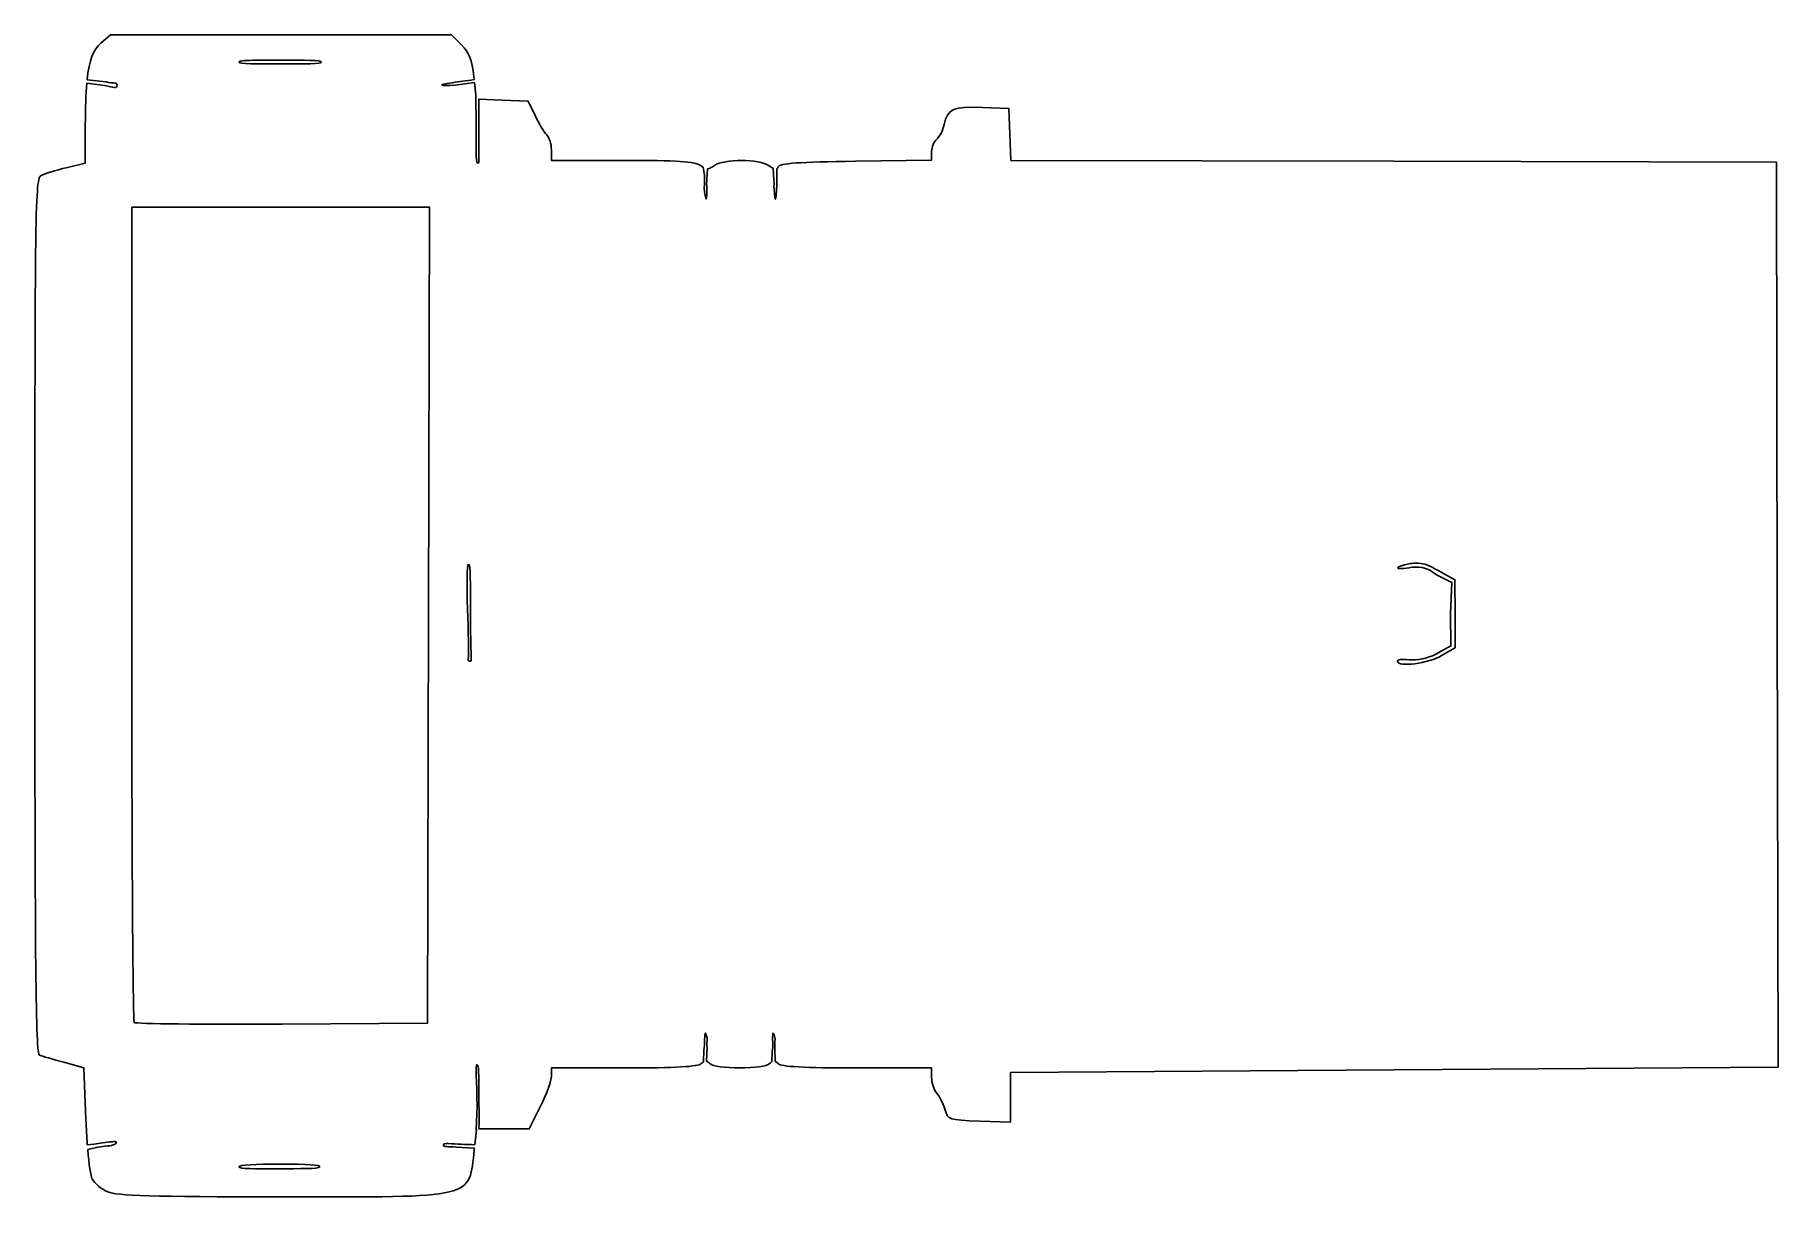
# Model space of a CAD drawing. Header units: centimetres. Extents: x -6 to 6.8, y 2.6 to 11.1.
import ezdxf

# ---------------------------------------------------------------- set-up
doc = ezdxf.new("R2010")
doc.units = ezdxf.units.CM
doc.header["$MEASUREMENT"] = 0
doc.layers.add('Layer 1', color=7, linetype='Continuous')

msp = doc.modelspace()

# ---------------------------------------------------------------- linework, layer by layer
at = {"layer": 'Layer 1'}
for points, knots in [([(-5.48309, 11.14954), (-5.48309, 11.14954), (-5.55419, 11.08835), (-5.55419, 11.08835), (-5.55419, 11.08835), (-5.60985, 11.04048), (-5.64034, 10.96657), (-5.65589, 10.81798), (-5.65589, 10.81798), (-5.65589, 10.81798), (-5.51533, 10.8031), (-5.51533, 10.8031), (-5.51533, 10.8031), (-5.46437, 10.78948), (-5.43513, 10.80257), (-5.43513, 10.77912), (-5.43513, 10.77912), (-5.43513, 10.75061), (-5.45618, 10.7605), (-5.52773, 10.77664), (-5.52773, 10.77664), (-5.52773, 10.77664), (-5.65755, 10.79318), (-5.65755, 10.79318), (-5.65755, 10.79318), (-5.66477, 10.7125), (-5.6684, 10.61312), (-5.66912, 10.48395), (-5.66912, 10.48395), (-5.66912, 10.48395), (-5.67077, 10.202), (-5.67077, 10.202), (-5.67077, 10.202), (-5.67077, 10.202), (-5.80968, 10.16975), (-5.80968, 10.16975), (-5.80968, 10.16975), (-5.88608, 10.15183), (-5.96942, 10.12584), (-5.99489, 10.1127), (-5.99489, 10.1127), (-6.0386, 10.09014), (-6.04119, 9.909), (-6.04119, 6.86163), (-6.04119, 6.86163), (-6.04119, 4.30267), (-6.03434, 3.63136), (-6.00812, 3.62297), (-6.00812, 3.62297), (-5.98993, 3.61715), (-5.90857, 3.59349), (-5.82704, 3.57088), (-5.82704, 3.57088), (-5.82704, 3.57088), (-5.67904, 3.53036), (-5.67904, 3.53036), (-5.67904, 3.53036), (-5.67904, 3.53036), (-5.66416, 3.15003), (-5.66416, 3.15003), (-5.66416, 3.15003), (-5.66165, 3.08304), (-5.65863, 3.02068), (-5.65424, 2.96234), (-5.65424, 2.96234), (-5.65424, 2.96234), (-5.60711, 2.96647), (-5.60711, 2.96647), (-5.60711, 2.96647), (-5.60711, 2.96647), (-5.52195, 2.9797), (-5.52195, 2.9797), (-5.52195, 2.9797), (-5.49717, 2.98372), (-5.48185, 2.98595), (-5.4682, 2.98549), (-5.4682, 2.98549), (-5.44546, 2.98471), (-5.43715, 2.9904), (-5.44174, 2.97639), (-5.44174, 2.97639), (-5.44746, 2.95896), (-5.49153, 2.95461), (-5.53931, 2.94993), (-5.53931, 2.94993), (-5.56473, 2.94744), (-5.58507, 2.94504), (-5.59719, 2.94084), (-5.59719, 2.94084), (-5.59719, 2.94084), (-5.65093, 2.92761), (-5.65093, 2.92761), (-5.65093, 2.92761), (-5.6416, 2.81687), (-5.62973, 2.73162), (-5.61868, 2.71098), (-5.61868, 2.71098), (-5.6014, 2.67868), (-5.5499, 2.63515), (-5.50376, 2.61507), (-5.50376, 2.61507), (-5.43668, 2.58589), (-5.18182, 2.57869), (-4.23458, 2.57786), (-4.23458, 2.57786), (-2.77745, 2.57659), (-2.84016, 2.56161), (-2.80005, 2.92761), (-2.80005, 2.92761), (-2.80005, 2.92761), (-2.79922, 2.93836), (-2.79922, 2.93836), (-2.79922, 2.93836), (-2.79922, 2.93836), (-2.93399, 2.94497), (-2.93399, 2.94497), (-2.93399, 2.94497), (-2.99502, 2.9503), (-3.02742, 2.94597), (-3.02742, 2.95986), (-3.02742, 2.95986), (-3.02742, 2.97467), (-3.01588, 2.96997), (-2.99187, 2.97226), (-2.99187, 2.97226), (-2.92684, 2.96759), (-2.86139, 2.96388), (-2.79591, 2.96316), (-2.79591, 2.96316), (-2.79591, 2.96316), (-2.78434, 3.07313), (-2.78434, 3.07313), (-2.78434, 3.07313), (-2.78434, 3.07313), (-2.78599, 3.07313), (-2.78599, 3.07313), (-2.78599, 3.07313), (-2.78599, 3.07313), (-2.77937, 3.24924), (-2.77937, 3.24924), (-2.77937, 3.24924), (-2.77937, 3.42756), (-2.79625, 3.55352), (-2.7802, 3.55352), (-2.7802, 3.55352), (-2.76477, 3.55352), (-2.76697, 3.47194), (-2.76697, 3.34846), (-2.76697, 3.34846), (-2.76697, 3.34846), (-2.76367, 3.13018), (-2.76367, 3.13018), (-2.76367, 3.13018), (-2.76367, 3.13018), (-2.76532, 3.07975), (-2.76532, 3.07975), (-2.76532, 3.07975), (-2.76532, 3.07975), (-2.58838, 3.07975), (-2.58838, 3.07975), (-2.58838, 3.07975), (-2.58838, 3.07975), (-2.39408, 3.07975), (-2.39408, 3.07975), (-2.39408, 3.07975), (-2.39408, 3.07975), (-2.31305, 3.24263), (-2.31305, 3.24263), (-2.31305, 3.24263), (-2.26825, 3.33227), (-2.23119, 3.43347), (-2.23119, 3.46753), (-2.23119, 3.46753), (-2.23119, 3.46753), (-2.23119, 3.52954), (-2.23119, 3.52954), (-2.23119, 3.52954), (-2.23119, 3.52954), (-1.69458, 3.52954), (-1.69458, 3.52954), (-1.69458, 3.52954), (-1.31211, 3.52954), (-1.14834, 3.53835), (-1.12573, 3.56096), (-1.12573, 3.56096), (-1.11956, 3.56713), (-1.11355, 3.57193), (-1.10837, 3.57501), (-1.10837, 3.57501), (-1.10837, 3.57501), (-1.10589, 3.66266), (-1.10589, 3.66266), (-1.10589, 3.66266), (-1.10066, 3.68102), (-1.10319, 3.71025), (-1.10175, 3.73872), (-1.10175, 3.73872), (-1.0995, 3.76835), (-1.09838, 3.7847), (-1.09596, 3.78668), (-1.09596, 3.78668), (-1.09355, 3.78866), (-1.08995, 3.77638), (-1.08273, 3.74865), (-1.08273, 3.74865), (-1.07766, 3.72078), (-1.09145, 3.70109), (-1.08191, 3.68167), (-1.08191, 3.68167), (-1.08191, 3.68167), (-1.08687, 3.57832), (-1.08687, 3.57832), (-1.08687, 3.57832), (-1.07922, 3.57618), (-1.07166, 3.57056), (-1.06206, 3.56096), (-1.06206, 3.56096), (-1.04333, 3.54222), (-0.95296, 3.52954), (-0.84213, 3.52954), (-0.84213, 3.52954), (-0.7313, 3.52954), (-0.64175, 3.54223), (-0.62302, 3.56096), (-0.62302, 3.56096), (-0.61615, 3.56783), (-0.60969, 3.57279), (-0.604, 3.57584), (-0.604, 3.57584), (-0.604, 3.57584), (-0.60152, 3.64943), (-0.60152, 3.64943), (-0.60152, 3.64943), (-0.59248, 3.69458), (-0.6049, 3.74455), (-0.59656, 3.78585), (-0.59656, 3.78585), (-0.57178, 3.75526), (-0.58554, 3.73649), (-0.58333, 3.67589), (-0.58333, 3.67589), (-0.58333, 3.67589), (-0.58168, 3.57749), (-0.58168, 3.57749), (-0.58168, 3.57749), (-0.57478, 3.57487), (-0.56792, 3.56952), (-0.55936, 3.56096), (-0.55936, 3.56096), (-0.5367, 3.5383), (-0.37003, 3.52954), (0.02273, 3.52954), (0.02273, 3.52954), (0.02273, 3.52954), (0.57339, 3.52954), (0.57339, 3.52954), (0.57339, 3.52954), (0.57339, 3.52954), (0.57339, 3.45843), (0.57339, 3.45843), (0.57339, 3.45843), (0.57339, 3.41956), (0.58984, 3.36896), (0.60977, 3.34598), (0.60977, 3.34598), (0.6297, 3.32301), (0.65697, 3.26892), (0.67096, 3.22527), (0.67096, 3.22527), (0.69635, 3.146), (0.69657, 3.14526), (0.92562, 3.13762), (0.92562, 3.13762), (0.92562, 3.13762), (1.15548, 3.13018), (1.15548, 3.13018), (1.15548, 3.13018), (1.15548, 3.13018), (1.15548, 3.31374), (1.15548, 3.31374), (1.15548, 3.31374), (1.15548, 3.31374), (1.15548, 3.49646), (1.15548, 3.49646), (1.15548, 3.49646), (1.15548, 3.49646), (3.98652, 3.51631), (3.98652, 3.51631), (3.98652, 3.51631), (3.98652, 3.51631), (6.81756, 3.53615), (6.81756, 3.53615), (6.81756, 3.53615), (6.81756, 3.53615), (6.81094, 6.87321), (6.81094, 6.87321), (6.81094, 6.87321), (6.81094, 6.87321), (6.80433, 10.21027), (6.80433, 10.21027), (6.80433, 10.21027), (6.80433, 10.21027), (3.98073, 10.21688), (3.98073, 10.21688), (3.98073, 10.21688), (3.98073, 10.21688), (1.15796, 10.2235), (1.15796, 10.2235), (1.15796, 10.2235), (1.15796, 10.2235), (1.14969, 10.41532), (1.14969, 10.41532), (1.14969, 10.41532), (1.14969, 10.41532), (1.14225, 10.60714), (1.14225, 10.60714), (1.14225, 10.60714), (1.14225, 10.60714), (0.94794, 10.61458), (0.94794, 10.61458), (0.94794, 10.61458), (0.73402, 10.6232), (0.69156, 10.60446), (0.666, 10.48808), (0.666, 10.48808), (0.65685, 10.44643), (0.63232, 10.39793), (0.61143, 10.38059), (0.61143, 10.38059), (0.59053, 10.36325), (0.57339, 10.32177), (0.57339, 10.28799), (0.57339, 10.28799), (0.57339, 10.28799), (0.57339, 10.22598), (0.57339, 10.22598), (0.57339, 10.22598), (0.57339, 10.22598), (0.01281, 10.21771), (0.01281, 10.21771), (0.01281, 10.21771), (-0.40552, 10.21166), (-0.5495, 10.20187), (-0.5577, 10.17719), (-0.5577, 10.17719), (-0.56027, 10.16946), (-0.56392, 10.16414), (-0.56845, 10.16148), (-0.56845, 10.16148), (-0.56705, 10.11788), (-0.56752, 10.09208), (-0.56762, 10.04242), (-0.56762, 10.04242), (-0.57645, 9.92047), (-0.57971, 9.89495), (-0.58912, 10.01431), (-0.58912, 10.01431), (-0.59097, 10.03774), (-0.58442, 10.05985), (-0.58995, 10.07797), (-0.58995, 10.07797), (-0.58995, 10.07797), (-0.59574, 10.16562), (-0.59574, 10.16562), (-0.59574, 10.16562), (-0.60384, 10.16965), (-0.61376, 10.17559), (-0.6255, 10.18381), (-0.6255, 10.18381), (-0.69801, 10.2346), (-0.9578, 10.23615), (-1.02899, 10.18629), (-1.02899, 10.18629), (-1.05038, 10.17131), (-1.06459, 10.16316), (-1.0786, 10.16231), (-1.0786, 10.16231), (-1.0786, 10.16231), (-1.08604, 10.04242), (-1.08604, 10.04242), (-1.08604, 10.04242), (-1.08604, 10.04242), (-1.07897, 9.97019), (-1.09018, 9.93907), (-1.09018, 9.93907), (-1.11786, 10.00356), (-1.08844, 10.09703), (-1.1125, 10.17306), (-1.1125, 10.17306), (-1.11854, 10.17663), (-1.12493, 10.18087), (-1.13234, 10.18629), (-1.13234, 10.18629), (-1.17173, 10.21509), (-1.29949, 10.2235), (-1.70699, 10.2235), (-1.70699, 10.2235), (-1.70699, 10.2235), (-2.23119, 10.2235), (-2.23119, 10.2235), (-2.23119, 10.2235), (-2.23119, 10.2235), (-2.23119, 10.30039), (-2.23119, 10.30039), (-2.23119, 10.30039), (-2.23119, 10.34301), (-2.2469, 10.39361), (-2.26592, 10.41284), (-2.26592, 10.41284), (-2.28494, 10.43207), (-2.32363, 10.49602), (-2.35191, 10.55422), (-2.35191, 10.55422), (-2.35191, 10.55422), (-2.40317, 10.66006), (-2.40317, 10.66006), (-2.40317, 10.66006), (-2.40317, 10.66006), (-2.59417, 10.6675), (-2.59417, 10.6675), (-2.59417, 10.6675), (-2.59417, 10.6675), (-2.76532, 10.67411), (-2.76532, 10.67411), (-2.76532, 10.67411), (-2.76532, 10.67411), (-2.76697, 10.63608), (-2.76697, 10.63608), (-2.76697, 10.63608), (-2.76697, 10.63608), (-2.76697, 10.4087), (-2.76697, 10.4087), (-2.76697, 10.4087), (-2.76697, 10.26366), (-2.75921, 10.19323), (-2.77607, 10.20365), (-2.77607, 10.20365), (-2.79099, 10.21288), (-2.78599, 10.32779), (-2.78599, 10.48477), (-2.78599, 10.48477), (-2.78599, 10.48477), (-2.78847, 10.70719), (-2.78847, 10.70719), (-2.78847, 10.70719), (-2.78847, 10.70719), (-2.79839, 10.79731), (-2.79839, 10.79731), (-2.79839, 10.79731), (-2.79839, 10.79731), (-2.94143, 10.77912), (-2.94143, 10.77912), (-2.94143, 10.77912), (-3.0585, 10.76904), (-3.07738, 10.783), (-2.96128, 10.79566), (-2.96128, 10.79566), (-2.90831, 10.80725), (-2.86219, 10.80952), (-2.80087, 10.81964), (-2.80087, 10.81964), (-2.80087, 10.81964), (-2.80335, 10.83948), (-2.80335, 10.83948), (-2.80335, 10.83948), (-2.81795, 10.96854), (-2.83742, 11.01824), (-2.89513, 11.07595), (-2.89513, 11.07595), (-2.89513, 11.07595), (-2.96789, 11.14954), (-2.96789, 11.14954), (-2.96789, 11.14954), (-2.96789, 11.14954), (-4.22549, 11.14954), (-4.22549, 11.14954), (-4.22549, 11.14954), (-4.22549, 11.14954), (-5.48309, 11.14954), (-5.48309, 11.14954)], [0, 0, 0, 0, 0.00826446, 0.00826446, 0.00826446, 0.00826446, 0.01652893, 0.01652893, 0.01652893, 0.01652893, 0.02479339, 0.02479339, 0.02479339, 0.02479339, 0.03305785, 0.03305785, 0.03305785, 0.03305785, 0.04132231, 0.04132231, 0.04132231, 0.04132231, 0.04958678, 0.04958678, 0.04958678, 0.04958678, 0.05785124, 0.05785124, 0.05785124, 0.05785124, 0.0661157, 0.0661157, 0.0661157, 0.0661157, 0.07438017, 0.07438017, 0.07438017, 0.07438017, 0.08264463, 0.08264463, 0.08264463, 0.08264463, 0.09090909, 0.09090909, 0.09090909, 0.09090909, 0.09917355, 0.09917355, 0.09917355, 0.09917355, 0.10743802, 0.10743802, 0.10743802, 0.10743802, 0.11570248, 0.11570248, 0.11570248, 0.11570248, 0.12396694, 0.12396694, 0.12396694, 0.12396694, 0.1322314, 0.1322314, 0.1322314, 0.1322314, 0.14049587, 0.14049587, 0.14049587, 0.14049587, 0.14876033, 0.14876033, 0.14876033, 0.14876033, 0.15702479, 0.15702479, 0.15702479, 0.15702479, 0.16528926, 0.16528926, 0.16528926, 0.16528926, 0.17355372, 0.17355372, 0.17355372, 0.17355372, 0.18181818, 0.18181818, 0.18181818, 0.18181818, 0.19008264, 0.19008264, 0.19008264, 0.19008264, 0.19834711, 0.19834711, 0.19834711, 0.19834711, 0.20661157, 0.20661157, 0.20661157, 0.20661157, 0.21487603, 0.21487603, 0.21487603, 0.21487603, 0.2231405, 0.2231405, 0.2231405, 0.2231405, 0.23140496, 0.23140496, 0.23140496, 0.23140496, 0.23966942, 0.23966942, 0.23966942, 0.23966942, 0.24793388, 0.24793388, 0.24793388, 0.24793388, 0.25619835, 0.25619835, 0.25619835, 0.25619835, 0.26446281, 0.26446281, 0.26446281, 0.26446281, 0.27272727, 0.27272727, 0.27272727, 0.27272727, 0.28099174, 0.28099174, 0.28099174, 0.28099174, 0.2892562, 0.2892562, 0.2892562, 0.2892562, 0.29752066, 0.29752066, 0.29752066, 0.29752066, 0.30578512, 0.30578512, 0.30578512, 0.30578512, 0.31404959, 0.31404959, 0.31404959, 0.31404959, 0.32231405, 0.32231405, 0.32231405, 0.32231405, 0.33057851, 0.33057851, 0.33057851, 0.33057851, 0.33884298, 0.33884298, 0.33884298, 0.33884298, 0.34710744, 0.34710744, 0.34710744, 0.34710744, 0.3553719, 0.3553719, 0.3553719, 0.3553719, 0.36363636, 0.36363636, 0.36363636, 0.36363636, 0.37190083, 0.37190083, 0.37190083, 0.37190083, 0.38016529, 0.38016529, 0.38016529, 0.38016529, 0.38842975, 0.38842975, 0.38842975, 0.38842975, 0.39669421, 0.39669421, 0.39669421, 0.39669421, 0.40495868, 0.40495868, 0.40495868, 0.40495868, 0.41322314, 0.41322314, 0.41322314, 0.41322314, 0.4214876, 0.4214876, 0.4214876, 0.4214876, 0.42975207, 0.42975207, 0.42975207, 0.42975207, 0.43801653, 0.43801653, 0.43801653, 0.43801653, 0.44628099, 0.44628099, 0.44628099, 0.44628099, 0.45454545, 0.45454545, 0.45454545, 0.45454545, 0.46280992, 0.46280992, 0.46280992, 0.46280992, 0.47107438, 0.47107438, 0.47107438, 0.47107438, 0.47933884, 0.47933884, 0.47933884, 0.47933884, 0.48760331, 0.48760331, 0.48760331, 0.48760331, 0.49586777, 0.49586777, 0.49586777, 0.49586777, 0.50413223, 0.50413223, 0.50413223, 0.50413223, 0.51239669, 0.51239669, 0.51239669, 0.51239669, 0.52066116, 0.52066116, 0.52066116, 0.52066116, 0.52892562, 0.52892562, 0.52892562, 0.52892562, 0.53719008, 0.53719008, 0.53719008, 0.53719008, 0.54545455, 0.54545455, 0.54545455, 0.54545455, 0.55371901, 0.55371901, 0.55371901, 0.55371901, 0.56198347, 0.56198347, 0.56198347, 0.56198347, 0.57024793, 0.57024793, 0.57024793, 0.57024793, 0.5785124, 0.5785124, 0.5785124, 0.5785124, 0.58677686, 0.58677686, 0.58677686, 0.58677686, 0.59504132, 0.59504132, 0.59504132, 0.59504132, 0.60330579, 0.60330579, 0.60330579, 0.60330579, 0.61157025, 0.61157025, 0.61157025, 0.61157025, 0.61983471, 0.61983471, 0.61983471, 0.61983471, 0.62809917, 0.62809917, 0.62809917, 0.62809917, 0.63636364, 0.63636364, 0.63636364, 0.63636364, 0.6446281, 0.6446281, 0.6446281, 0.6446281, 0.65289256, 0.65289256, 0.65289256, 0.65289256, 0.66115702, 0.66115702, 0.66115702, 0.66115702, 0.66942149, 0.66942149, 0.66942149, 0.66942149, 0.67768595, 0.67768595, 0.67768595, 0.67768595, 0.68595041, 0.68595041, 0.68595041, 0.68595041, 0.69421488, 0.69421488, 0.69421488, 0.69421488, 0.70247934, 0.70247934, 0.70247934, 0.70247934, 0.7107438, 0.7107438, 0.7107438, 0.7107438, 0.71900826, 0.71900826, 0.71900826, 0.71900826, 0.72727273, 0.72727273, 0.72727273, 0.72727273, 0.73553719, 0.73553719, 0.73553719, 0.73553719, 0.74380165, 0.74380165, 0.74380165, 0.74380165, 0.75206612, 0.75206612, 0.75206612, 0.75206612, 0.76033058, 0.76033058, 0.76033058, 0.76033058, 0.76859504, 0.76859504, 0.76859504, 0.76859504, 0.7768595, 0.7768595, 0.7768595, 0.7768595, 0.78512397, 0.78512397, 0.78512397, 0.78512397, 0.79338843, 0.79338843, 0.79338843, 0.79338843, 0.80165289, 0.80165289, 0.80165289, 0.80165289, 0.80991736, 0.80991736, 0.80991736, 0.80991736, 0.81818182, 0.81818182, 0.81818182, 0.81818182, 0.82644628, 0.82644628, 0.82644628, 0.82644628, 0.83471074, 0.83471074, 0.83471074, 0.83471074, 0.84297521, 0.84297521, 0.84297521, 0.84297521, 0.85123967, 0.85123967, 0.85123967, 0.85123967, 0.85950413, 0.85950413, 0.85950413, 0.85950413, 0.8677686, 0.8677686, 0.8677686, 0.8677686, 0.87603306, 0.87603306, 0.87603306, 0.87603306, 0.88429752, 0.88429752, 0.88429752, 0.88429752, 0.89256198, 0.89256198, 0.89256198, 0.89256198, 0.90082645, 0.90082645, 0.90082645, 0.90082645, 0.90909091, 0.90909091, 0.90909091, 0.90909091, 0.91735537, 0.91735537, 0.91735537, 0.91735537, 0.92561983, 0.92561983, 0.92561983, 0.92561983, 0.9338843, 0.9338843, 0.9338843, 0.9338843, 0.94214876, 0.94214876, 0.94214876, 0.94214876, 0.95041322, 0.95041322, 0.95041322, 0.95041322, 0.95867769, 0.95867769, 0.95867769, 0.95867769, 0.96694215, 0.96694215, 0.96694215, 0.96694215, 0.97520661, 0.97520661, 0.97520661, 0.97520661, 0.98347107, 0.98347107, 0.98347107, 0.98347107, 1, 1, 1, 1]), ([(-4.43219, 10.96185), (-4.41022, 10.96214), (-4.38486, 10.96189), (-4.35695, 10.96185), (-4.35695, 10.96185), (-4.31975, 10.96179), (-4.27758, 10.96185), (-4.23128, 10.96185), (-4.23128, 10.96185), (-4.04607, 10.96185), (-3.92701, 10.96472), (-3.92701, 10.94862), (-3.92701, 10.94862), (-3.92701, 10.93251), (-4.04276, 10.93539), (-4.22797, 10.93539), (-4.22797, 10.93539), (-4.41318, 10.93539), (-4.53555, 10.93251), (-4.53555, 10.94862), (-4.53555, 10.94862), (-4.53555, 10.95768), (-4.49812, 10.96098), (-4.43219, 10.96185)], [0, 0, 0, 0, 0.14285714, 0.14285714, 0.14285714, 0.14285714, 0.28571429, 0.28571429, 0.28571429, 0.28571429, 0.42857143, 0.42857143, 0.42857143, 0.42857143, 0.57142857, 0.57142857, 0.57142857, 0.57142857, 0.71428571, 0.71428571, 0.71428571, 0.71428571, 1, 1, 1, 1]), ([(-5.32682, 9.87954), (-5.32682, 9.87954), (-4.2288, 9.87954), (-4.2288, 9.87954), (-4.2288, 9.87954), (-4.2288, 9.87954), (-3.13077, 9.87954), (-3.13077, 9.87954), (-3.13077, 9.87954), (-3.13077, 9.87954), (-3.13739, 6.8699), (-3.13739, 6.8699), (-3.13739, 6.8699), (-3.13739, 6.8699), (-3.144, 3.86027), (-3.144, 3.86027), (-3.144, 3.86027), (-3.144, 3.86027), (-4.21722, 3.85283), (-4.21722, 3.85283), (-4.21722, 3.85283), (-4.80763, 3.84903), (-5.29876, 3.85454), (-5.30863, 3.8644), (-5.30863, 3.8644), (-5.31849, 3.87426), (-5.32682, 5.23141), (-5.32682, 6.88065), (-5.32682, 6.88065), (-5.32682, 6.88065), (-5.32682, 9.87954), (-5.32682, 9.87954)], [0, 0, 0, 0, 0.11111111, 0.11111111, 0.11111111, 0.11111111, 0.22222222, 0.22222222, 0.22222222, 0.22222222, 0.33333333, 0.33333333, 0.33333333, 0.33333333, 0.44444444, 0.44444444, 0.44444444, 0.44444444, 0.55555556, 0.55555556, 0.55555556, 0.55555556, 0.66666667, 0.66666667, 0.66666667, 0.66666667, 0.77777778, 0.77777778, 0.77777778, 0.77777778, 1, 1, 1, 1]), ([(-2.84221, 7.24445), (-2.82588, 7.24445), (-2.82898, 7.10775), (-2.82898, 6.88727), (-2.82898, 6.88727), (-2.82898, 6.69081), (-2.82, 6.53008), (-2.82485, 6.53008), (-2.82485, 6.53008), (-2.8297, 6.53008), (-2.85092, 6.5216), (-2.84469, 6.54744), (-2.84469, 6.54744), (-2.83164, 6.60159), (-2.87178, 7.24445), (-2.84221, 7.24445)], [0, 0, 0, 0, 0.2, 0.2, 0.2, 0.2, 0.4, 0.4, 0.4, 0.4, 0.6, 0.6, 0.6, 0.6, 1, 1, 1, 1]), ([(4.13535, 7.25189), (4.14628, 7.25205), (4.15632, 7.2518), (4.16428, 7.25189), (4.16428, 7.25189), (4.21208, 7.25245), (4.24518, 7.23414), (4.30898, 7.19898), (4.30898, 7.19898), (4.30898, 7.19898), (4.43383, 7.13035), (4.43383, 7.13035), (4.43383, 7.13035), (4.43383, 7.13035), (4.43466, 6.8699), (4.43466, 6.8699), (4.43466, 6.8699), (4.43466, 6.8699), (4.43548, 6.6293), (4.43548, 6.6293), (4.43548, 6.6293), (4.43548, 6.6293), (4.3404, 6.57307), (4.3404, 6.57307), (4.3404, 6.57307), (4.24065, 6.51422), (4.01049, 6.48067), (4.01049, 6.5309), (4.01049, 6.5309), (4.0105, 6.54623), (4.05895, 6.54251), (4.1155, 6.53917), (4.1155, 6.53917), (4.17835, 6.53546), (4.2581, 6.56036), (4.31394, 6.59292), (4.31394, 6.59292), (4.31394, 6.59292), (4.40406, 6.6417), (4.40406, 6.6417), (4.40406, 6.6417), (4.40406, 6.6417), (4.40158, 6.88148), (4.40158, 6.88148), (4.40158, 6.88148), (4.40158, 6.88148), (4.40985, 7.11051), (4.40985, 7.11051), (4.40985, 7.11051), (4.40985, 7.11051), (4.29823, 7.16673), (4.29823, 7.16673), (4.29823, 7.16673), (4.22185, 7.22953), (4.15628, 7.22866), (4.09566, 7.21882), (4.09566, 7.21882), (3.97711, 7.19958), (3.98502, 7.22711), (4.10393, 7.24941), (4.10393, 7.24941), (4.11287, 7.25109), (4.12441, 7.25174), (4.13535, 7.25189)], [0, 0, 0, 0, 0.05882353, 0.05882353, 0.05882353, 0.05882353, 0.11764706, 0.11764706, 0.11764706, 0.11764706, 0.17647059, 0.17647059, 0.17647059, 0.17647059, 0.23529412, 0.23529412, 0.23529412, 0.23529412, 0.29411765, 0.29411765, 0.29411765, 0.29411765, 0.35294118, 0.35294118, 0.35294118, 0.35294118, 0.41176471, 0.41176471, 0.41176471, 0.41176471, 0.47058824, 0.47058824, 0.47058824, 0.47058824, 0.52941176, 0.52941176, 0.52941176, 0.52941176, 0.58823529, 0.58823529, 0.58823529, 0.58823529, 0.64705882, 0.64705882, 0.64705882, 0.64705882, 0.70588235, 0.70588235, 0.70588235, 0.70588235, 0.76470588, 0.76470588, 0.76470588, 0.76470588, 0.82352941, 0.82352941, 0.82352941, 0.82352941, 0.88235294, 0.88235294, 0.88235294, 0.88235294, 1, 1, 1, 1]), ([(-4.22962, 2.8193), (-4.03247, 2.8193), (-3.92969, 2.81651), (-3.94023, 2.79945), (-3.94023, 2.79945), (-3.94952, 2.78442), (-4.08502, 2.78622), (-4.24947, 2.78622), (-4.24947, 2.78622), (-4.42481, 2.78622), (-4.53555, 2.78343), (-4.53555, 2.79945), (-4.53555, 2.79945), (-4.53555, 2.81557), (-4.41587, 2.8193), (-4.22962, 2.8193)], [0, 0, 0, 0, 0.2, 0.2, 0.2, 0.2, 0.4, 0.4, 0.4, 0.4, 0.6, 0.6, 0.6, 0.6, 1, 1, 1, 1])]:
    msp.add_open_spline(points, degree=3, knots=knots, dxfattribs=at)

doc.saveas('drawing.dxf')
